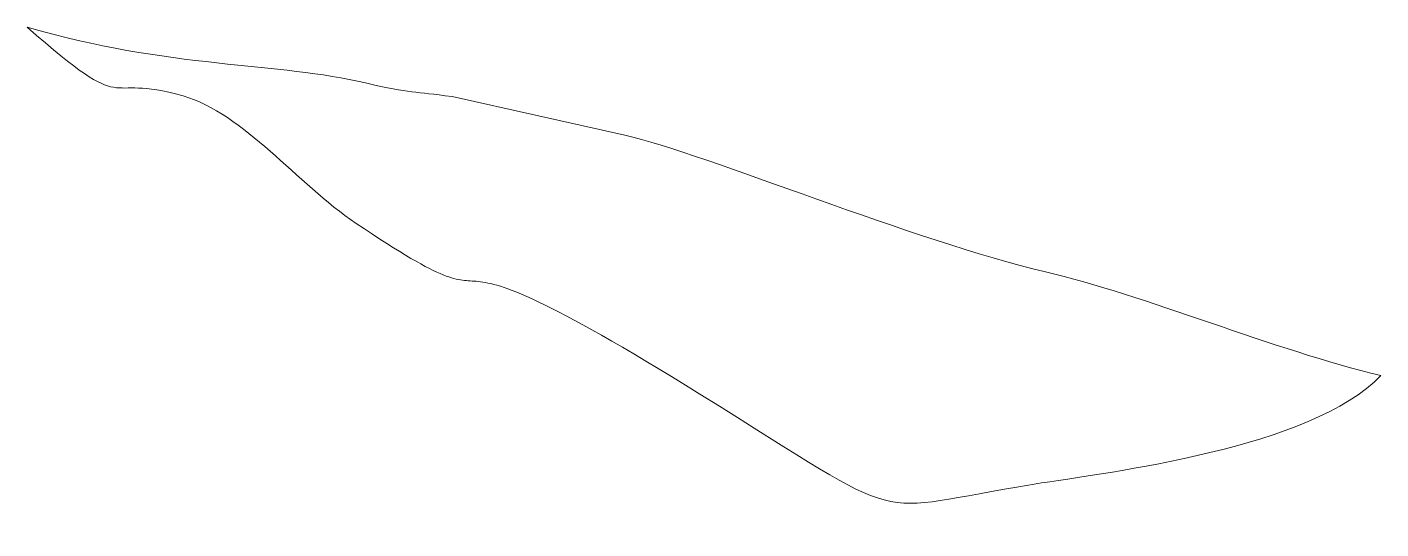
# Model space of a CAD drawing. Header units: millimetres. Extents: x -127 to 127, y -90 to 89.
# Drawn here: x -78.342 to -74.562, y -21.267 to -19.866 of the extents above; entities that cross this region are included whole.
import ezdxf

# ---------------------------------------------------------------- set-up
doc = ezdxf.new("R2010")
doc.units = ezdxf.units.MM
doc.header["$MEASUREMENT"] = 0
doc.layers.add('Layer 1', color=7, linetype='Continuous')

msp = doc.modelspace()

# ---------------------------------------------------------------- linework, layer by layer
at = {"layer": 'Layer 1', "color": 1, "lineweight": 9}
for points in [[(-75.4984, -20.5493), (-75.2241, -20.6134), (-74.8562, -20.7691), (-74.5617, -20.8391), (-74.5617, -20.8391), (-74.754, -21.0421), (-75.32, -21.1087), (-75.5297, -21.1423), (-75.5297, -21.1423), (-76.0085, -21.2187), (-75.857, -21.2673), (-76.4632, -20.8908), (-76.4632, -20.8908), (-77.3498, -20.3402), (-76.9062, -20.7622), (-77.4232, -20.4141), (-77.4232, -20.4141), (-77.5903, -20.3016), (-77.7354, -20.1078), (-77.9061, -20.0583), (-77.9061, -20.0583), (-78.1395, -19.9907), (-78.0457, -20.1257), (-78.3418, -19.8661), (-78.3418, -19.8661), (-77.9516, -19.9814), (-77.6341, -19.9654), (-77.397, -20.0218), (-77.397, -20.0218), (-77.2674, -20.0527), (-77.2621, -20.0447), (-77.1552, -20.0604), (-77.1552, -20.0604), (-77.1552, -20.0604), (-76.6732, -20.1682), (-76.6732, -20.1682), (-76.6732, -20.1682), (-76.4435, -20.221), (-75.8635, -20.464), (-75.4984, -20.5493)], [(-74.5617, -20.8391), (-74.8562, -20.7691), (-75.2241, -20.6134), (-75.4984, -20.5493), (-75.4984, -20.5493), (-75.8635, -20.464), (-76.4435, -20.221), (-76.6732, -20.1682), (-76.6732, -20.1682), (-76.6732, -20.1682), (-77.1552, -20.0604), (-77.1552, -20.0604), (-77.1552, -20.0604), (-77.2621, -20.0447), (-77.2674, -20.0527), (-77.397, -20.0218), (-77.397, -20.0218), (-77.6341, -19.9654), (-77.9516, -19.9814), (-78.3418, -19.8661), (-78.3418, -19.8661), (-78.0457, -20.1257), (-78.1395, -19.9907), (-77.9061, -20.0583), (-77.9061, -20.0583), (-77.7354, -20.1078), (-77.5903, -20.3016), (-77.4232, -20.4141), (-77.4232, -20.4141), (-76.9062, -20.7622), (-77.3498, -20.3402), (-76.4632, -20.8908), (-76.4632, -20.8908), (-75.857, -21.2673), (-76.0085, -21.2187), (-75.5297, -21.1423), (-75.5297, -21.1423), (-75.32, -21.1087), (-74.754, -21.0421), (-74.5617, -20.8391)]]:
    msp.add_open_spline(points, degree=3, knots=[0, 0, 0, 0, 0.090909, 0.090909, 0.090909, 0.090909, 0.181818, 0.181818, 0.181818, 0.181818, 0.272727, 0.272727, 0.272727, 0.272727, 0.363636, 0.363636, 0.363636, 0.363636, 0.454545, 0.454545, 0.454545, 0.454545, 0.545455, 0.545455, 0.545455, 0.545455, 0.636364, 0.636364, 0.636364, 0.636364, 0.727273, 0.727273, 0.727273, 0.727273, 0.818182, 0.818182, 0.818182, 0.818182, 1, 1, 1, 1], dxfattribs=at)

doc.saveas('drawing.dxf')
